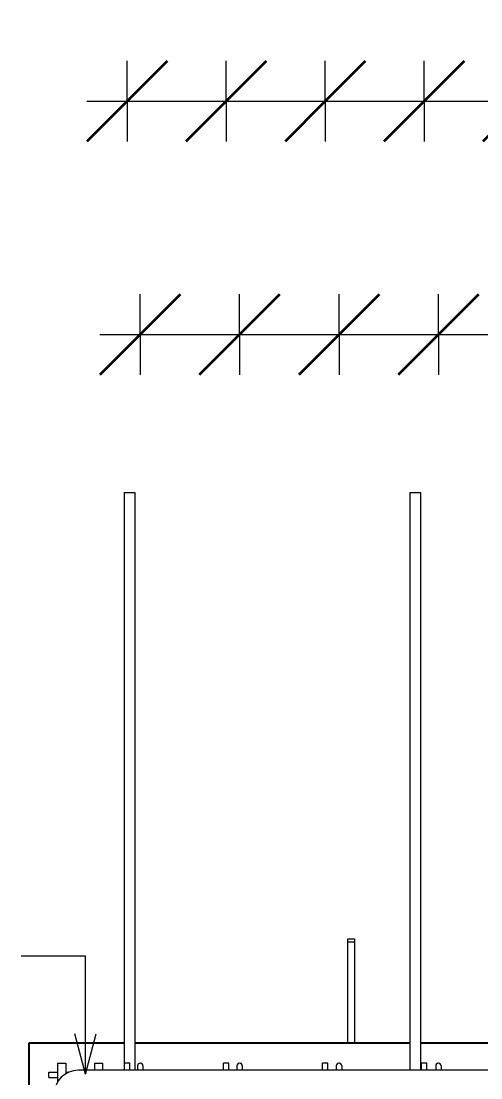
# Model space of a CAD drawing. Header units: millimetres. Extents: x -6138 to 17183, y 2886 to 77066.
# Drawn here: x -4212 to -3528, y 6148 to 7722 of the extents above; entities that cross this region are included whole.
import ezdxf

# ---------------------------------------------------------------- set-up
doc = ezdxf.new("R2010")
doc.units = ezdxf.units.MM
for name, color, linetype, lineweight in [('A-ANNO-DIMS', 211, 'Continuous', 9), ('A-ANNO-DIMS-40', 211, 'Continuous', 9), ('A-GENM', 13, 'Continuous', 18), ('A-WALL', 113, 'Continuous', 25), ('S-RBAR', 171, 'Continuous', 18), ('S-RBAR-IDEN', 171, 'Continuous', 9)]:
    doc.layers.add(name, color=color, linetype=linetype, lineweight=lineweight)
doc.styles.add('Arial', font='arial.ttf', dxfattribs={"height": 80})
doc.styles.add('Nirmala UI', font='Nirmala.ttf', dxfattribs={"height": 95.25})
doc.dimstyles.new('Arc_Length_-_2_5mm_Arial', dxfattribs={"dimscale": 304.8, "dimtxt": 100.546939, "dimasz": 0.393701, "dimexe": 0.19685, "dimexo": 0.0625, "dimgap": 0.229659, "dimtad": 1, "dimdec": 4, "dimzin": 0, "dimdsep": 46, "dimtxsty": 'Arial', "dimblk1": 'OBLIQUE', "dimblk2": 'OBLIQUE', "dimsah": 1, "dimcen": 0.09, "dimdle": 0.19685, "dimazin": 0, "dimtfac": 1, "dimtdec": 4, "dimtix": 1, "dimtmove": 0, "dimatfit": 3, "dimfxl": 0.19685, "dimfxlon": 1, "dimtvp": 1, "dimtolj": 1, "dimtzin": 0, "dimarcsym": 2})
doc.dimstyles.new('Arc_Length_-_2_5mm_Arial_1', dxfattribs={"dimscale": 304.8, "dimtxt": 100.546939, "dimasz": 0.393701, "dimexe": 0.19685, "dimexo": 0.0625, "dimgap": 0.229659, "dimtad": 1, "dimdec": 4, "dimzin": 0, "dimdsep": 46, "dimtxsty": 'Nirmala UI', "dimblk1": 'OBLIQUE', "dimblk2": 'OBLIQUE', "dimsah": 1, "dimcen": 0.09, "dimdle": 0.19685, "dimazin": 0, "dimtfac": 1, "dimtdec": 4, "dimtix": 1, "dimtmove": 0, "dimatfit": 3, "dimfxl": 0.19685, "dimfxlon": 1, "dimtvp": 1, "dimtolj": 1, "dimtzin": 0, "dimarcsym": 2})

# ---------------------------------------------------------------- blocks, each defined once
blk = doc.blocks.new('RR spread anchor face based - RR-SA-2_5-250-614728-Elevation Front 1')
at = {"layer": 'A-GENM'}
for p, q in [((-3725.4, 6350), (-3725.4, 6355)), ((-3725.4, 6355), (-3715.4, 6355)), ((-3725.4, 6199.7), (-3725.4, 6350)), ((-3715.4, 6350), (-3725.4, 6350)), ((-3715.4, 6355), (-3715.4, 6350)), ((-3715.4, 6350), (-3715.4, 6199.7))]:
    blk.add_line(p, q, dxfattribs=at)
blk = doc.blocks.new('DIMBLOCK1-Elevation Front 1')
at = {"layer": 'A-ANNO-DIMS-40', "lineweight": 35}
for p, q in [((-4034.5, 7255.1), (-3974.5, 7315.1)), ((-3886.6, 7255.1), (-3826.6, 7315.1)), ((-4034.5, 7255.1), (-4094.5, 7195.1)), ((-3886.6, 7255.1), (-3946.6, 7195.1))]:
    blk.add_line(p, q, dxfattribs=at)
at = {"layer": 'A-ANNO-DIMS-40'}
for p, q in [((-4034.5, 7255.1), (-4034.5, 7315.1)), ((-3886.6, 7255.1), (-3886.6, 7315.1)), ((-4094.5, 7255.1), (-3886.6, 7255.1)), ((-4034.5, 7255.1), (-4034.5, 7195.1)), ((-3886.6, 7255.1), (-3886.6, 7195.1))]:
    blk.add_line(p, q, dxfattribs=at)
blk = doc.blocks.new('_Oblique')
at = {"color": 0, "linetype": 'ByBlock', "lineweight": -2}
blk.add_line((-0.5, -0.5), (0.5, 0.5), dxfattribs=at)
blk = doc.blocks.new('DIMBLOCK2-Elevation Front 1')
at = {"layer": 'A-ANNO-DIMS-40', "lineweight": 35}
for p, q in [((-3886.6, 7255.1), (-3826.6, 7315.1)), ((-3738.6, 7255.1), (-3678.6, 7315.1)), ((-3886.6, 7255.1), (-3946.6, 7195.1)), ((-3738.6, 7255.1), (-3798.6, 7195.1))]:
    blk.add_line(p, q, dxfattribs=at)
at = {"layer": 'A-ANNO-DIMS-40'}
for p, q in [((-3886.6, 7255.1), (-3886.6, 7315.1)), ((-3738.6, 7255.1), (-3738.6, 7315.1)), ((-3886.6, 7255.1), (-3738.6, 7255.1)), ((-3886.6, 7255.1), (-3886.6, 7195.1)), ((-3738.6, 7255.1), (-3738.6, 7195.1))]:
    blk.add_line(p, q, dxfattribs=at)
blk = doc.blocks.new('DIMBLOCK3-Elevation Front 1')
at = {"layer": 'A-ANNO-DIMS-40', "lineweight": 35}
for p, q in [((-3738.6, 7255.1), (-3678.6, 7315.1)), ((-3590.7, 7255.1), (-3530.7, 7315.1)), ((-3738.6, 7255.1), (-3798.6, 7195.1)), ((-3590.7, 7255.1), (-3650.7, 7195.1))]:
    blk.add_line(p, q, dxfattribs=at)
at = {"layer": 'A-ANNO-DIMS-40'}
for p, q in [((-3738.6, 7255.1), (-3738.6, 7315.1)), ((-3590.7, 7255.1), (-3590.7, 7315.1)), ((-3738.6, 7255.1), (-3590.7, 7255.1)), ((-3738.6, 7255.1), (-3738.6, 7195.1)), ((-3590.7, 7255.1), (-3590.7, 7195.1))]:
    blk.add_line(p, q, dxfattribs=at)
blk = doc.blocks.new('DIMBLOCK4-Elevation Front 1')
at = {"layer": 'A-ANNO-DIMS-40', "lineweight": 35}
for p, q in [((-3590.7, 7255.1), (-3530.7, 7315.1)), ((-3442.8, 7255.1), (-3382.8, 7315.1)), ((-3590.7, 7255.1), (-3650.7, 7195.1)), ((-3442.8, 7255.1), (-3502.8, 7195.1))]:
    blk.add_line(p, q, dxfattribs=at)
at = {"layer": 'A-ANNO-DIMS-40'}
for p, q in [((-3590.7, 7255.1), (-3590.7, 7315.1)), ((-3442.8, 7255.1), (-3442.8, 7315.1)), ((-3590.7, 7255.1), (-3442.8, 7255.1)), ((-3590.7, 7255.1), (-3590.7, 7195.1)), ((-3442.8, 7255.1), (-3442.8, 7195.1))]:
    blk.add_line(p, q, dxfattribs=at)
blk = doc.blocks.new('DIMBLOCK17-Elevation Front 1')
at = {"layer": 'A-ANNO-DIMS-40', "lineweight": 35}
for p, q in [((-4034.5, 7255.1), (-3974.5, 7315.1)), ((-3886.6, 7255.1), (-3826.6, 7315.1)), ((-3738.6, 7255.1), (-3678.6, 7315.1)), ((-3590.7, 7255.1), (-3530.7, 7315.1)), ((-3442.8, 7255.1), (-3382.8, 7315.1)), ((-3294.9, 7255.1), (-3234.9, 7315.1)), ((-3146.9, 7255.1), (-3086.9, 7315.1)), ((-2999, 7255.1), (-2939, 7315.1)), ((-2851.1, 7255.1), (-2791.1, 7315.1)), ((-2703.2, 7255.1), (-2643.2, 7315.1)), ((-2555.2, 7255.1), (-2495.2, 7315.1)), ((-2407.3, 7255.1), (-2347.3, 7315.1)), ((-2259.4, 7255.1), (-2199.4, 7315.1)), ((-2111.5, 7255.1), (-2051.5, 7315.1)), ((-1963.5, 7255.1), (-1903.5, 7315.1)), ((-1815.6, 7255.1), (-1755.6, 7315.1)), ((-1667.7, 7255.1), (-1607.7, 7315.1)), ((-4034.5, 7255.1), (-4094.5, 7195.1)), ((-3886.6, 7255.1), (-3946.6, 7195.1)), ((-3738.6, 7255.1), (-3798.6, 7195.1)), ((-3590.7, 7255.1), (-3650.7, 7195.1)), ((-3442.8, 7255.1), (-3502.8, 7195.1)), ((-3294.9, 7255.1), (-3354.9, 7195.1)), ((-3146.9, 7255.1), (-3206.9, 7195.1)), ((-2999, 7255.1), (-3059, 7195.1)), ((-2851.1, 7255.1), (-2911.1, 7195.1)), ((-2703.2, 7255.1), (-2763.2, 7195.1)), ((-2555.2, 7255.1), (-2615.2, 7195.1)), ((-2407.3, 7255.1), (-2467.3, 7195.1)), ((-2259.4, 7255.1), (-2319.4, 7195.1)), ((-2111.5, 7255.1), (-2171.5, 7195.1)), ((-1963.5, 7255.1), (-2023.5, 7195.1)), ((-1815.6, 7255.1), (-1875.6, 7195.1)), ((-1667.7, 7255.1), (-1727.7, 7195.1))]:
    blk.add_line(p, q, dxfattribs=at)
at = {"layer": 'A-ANNO-DIMS-40'}
for p, q in [((-4034.5, 7255.1), (-4034.5, 7315.1)), ((-3886.6, 7255.1), (-3886.6, 7315.1)), ((-3738.6, 7255.1), (-3738.6, 7315.1)), ((-3590.7, 7255.1), (-3590.7, 7315.1)), ((-3442.8, 7255.1), (-3442.8, 7315.1)), ((-3294.9, 7255.1), (-3294.9, 7315.1)), ((-3146.9, 7255.1), (-3146.9, 7315.1)), ((-2999, 7255.1), (-2999, 7315.1)), ((-2851.1, 7255.1), (-2851.1, 7315.1)), ((-2703.2, 7255.1), (-2703.2, 7315.1)), ((-2555.2, 7255.1), (-2555.2, 7315.1)), ((-2407.3, 7255.1), (-2407.3, 7315.1)), ((-2259.4, 7255.1), (-2259.4, 7315.1)), ((-2111.5, 7255.1), (-2111.5, 7315.1)), ((-1963.5, 7255.1), (-1963.5, 7315.1)), ((-1815.6, 7255.1), (-1815.6, 7315.1)), ((-1667.7, 7255.1), (-1667.7, 7315.1)), ((-4094.5, 7255.1), (-1607.7, 7255.1)), ((-4094.5, 7255.1), (-3886.6, 7255.1)), ((-4034.5, 7255.1), (-4034.5, 7195.1)), ((-3886.6, 7255.1), (-3738.6, 7255.1)), ((-3886.6, 7255.1), (-3886.6, 7195.1)), ((-3738.6, 7255.1), (-3590.7, 7255.1)), ((-3738.6, 7255.1), (-3738.6, 7195.1)), ((-3590.7, 7255.1), (-3442.8, 7255.1)), ((-3590.7, 7255.1), (-3590.7, 7195.1)), ((-3442.8, 7255.1), (-3294.9, 7255.1)), ((-3442.8, 7255.1), (-3442.8, 7195.1)), ((-3294.9, 7255.1), (-3146.9, 7255.1)), ((-3294.9, 7255.1), (-3294.9, 7195.1)), ((-3146.9, 7255.1), (-2999, 7255.1)), ((-3146.9, 7255.1), (-3146.9, 7195.1)), ((-2999, 7255.1), (-2851.1, 7255.1)), ((-2999, 7255.1), (-2999, 7195.1)), ((-2851.1, 7255.1), (-2703.2, 7255.1)), ((-2851.1, 7255.1), (-2851.1, 7195.1)), ((-2703.2, 7255.1), (-2555.2, 7255.1)), ((-2703.2, 7255.1), (-2703.2, 7195.1)), ((-2555.2, 7255.1), (-2407.3, 7255.1)), ((-2555.2, 7255.1), (-2555.2, 7195.1)), ((-2407.3, 7255.1), (-2259.4, 7255.1)), ((-2407.3, 7255.1), (-2407.3, 7195.1)), ((-2259.4, 7255.1), (-2111.5, 7255.1)), ((-2259.4, 7255.1), (-2259.4, 7195.1)), ((-2111.5, 7255.1), (-1963.5, 7255.1)), ((-2111.5, 7255.1), (-2111.5, 7195.1)), ((-1963.5, 7255.1), (-1815.6, 7255.1)), ((-1963.5, 7255.1), (-1963.5, 7195.1)), ((-1815.6, 7255.1), (-1607.7, 7255.1)), ((-1815.6, 7255.1), (-1815.6, 7195.1)), ((-1667.7, 7255.1), (-1667.7, 7195.1))]:
    blk.add_line(p, q, dxfattribs=at)
blk = doc.blocks.new('_None')
blk = doc.blocks.new('DIMBLOCK18-Elevation Front 1')
at = {"layer": 'A-ANNO-DIMS-40', "lineweight": 35}
for p, q in [((-4053.7, 7602.5), (-3993.7, 7662.5)), ((-3906.4, 7602.5), (-3846.4, 7662.5)), ((-4053.7, 7602.5), (-4113.7, 7542.5)), ((-3906.4, 7602.5), (-3966.4, 7542.5))]:
    blk.add_line(p, q, dxfattribs=at)
at = {"layer": 'A-ANNO-DIMS-40'}
for p, q in [((-4053.7, 7602.5), (-4053.7, 7662.5)), ((-3906.4, 7602.5), (-3906.4, 7662.5)), ((-4113.7, 7602.5), (-3906.4, 7602.5)), ((-4053.7, 7602.5), (-4053.7, 7542.5)), ((-3906.4, 7602.5), (-3906.4, 7542.5))]:
    blk.add_line(p, q, dxfattribs=at)
blk = doc.blocks.new('DIMBLOCK19-Elevation Front 1')
at = {"layer": 'A-ANNO-DIMS-40', "lineweight": 35}
for p, q in [((-3906.4, 7602.5), (-3846.4, 7662.5)), ((-3759, 7602.5), (-3699, 7662.5)), ((-3906.4, 7602.5), (-3966.4, 7542.5)), ((-3759, 7602.5), (-3819, 7542.5))]:
    blk.add_line(p, q, dxfattribs=at)
at = {"layer": 'A-ANNO-DIMS-40'}
for p, q in [((-3906.4, 7602.5), (-3906.4, 7662.5)), ((-3759, 7602.5), (-3759, 7662.5)), ((-3906.4, 7602.5), (-3759, 7602.5)), ((-3906.4, 7602.5), (-3906.4, 7542.5)), ((-3759, 7602.5), (-3759, 7542.5))]:
    blk.add_line(p, q, dxfattribs=at)
blk = doc.blocks.new('DIMBLOCK20-Elevation Front 1')
at = {"layer": 'A-ANNO-DIMS-40', "lineweight": 35}
for p, q in [((-3759, 7602.5), (-3699, 7662.5)), ((-3611.7, 7602.5), (-3551.7, 7662.5)), ((-3759, 7602.5), (-3819, 7542.5)), ((-3611.7, 7602.5), (-3671.7, 7542.5))]:
    blk.add_line(p, q, dxfattribs=at)
at = {"layer": 'A-ANNO-DIMS-40'}
for p, q in [((-3759, 7602.5), (-3759, 7662.5)), ((-3611.7, 7602.5), (-3611.7, 7662.5)), ((-3759, 7602.5), (-3611.7, 7602.5)), ((-3759, 7602.5), (-3759, 7542.5)), ((-3611.7, 7602.5), (-3611.7, 7542.5))]:
    blk.add_line(p, q, dxfattribs=at)
blk = doc.blocks.new('DIMBLOCK21-Elevation Front 1')
at = {"layer": 'A-ANNO-DIMS-40', "lineweight": 35}
for p, q in [((-3611.7, 7602.5), (-3551.7, 7662.5)), ((-3464.4, 7602.5), (-3404.4, 7662.5)), ((-3611.7, 7602.5), (-3671.7, 7542.5)), ((-3464.4, 7602.5), (-3524.4, 7542.5))]:
    blk.add_line(p, q, dxfattribs=at)
at = {"layer": 'A-ANNO-DIMS-40'}
for p, q in [((-3611.7, 7602.5), (-3611.7, 7662.5)), ((-3464.4, 7602.5), (-3464.4, 7662.5)), ((-3611.7, 7602.5), (-3464.4, 7602.5)), ((-3611.7, 7602.5), (-3611.7, 7542.5)), ((-3464.4, 7602.5), (-3464.4, 7542.5))]:
    blk.add_line(p, q, dxfattribs=at)
blk = doc.blocks.new('DIMBLOCK34-Elevation Front 1')
at = {"layer": 'A-ANNO-DIMS-40', "lineweight": 35}
for p, q in [((-4053.7, 7602.5), (-3993.7, 7662.5)), ((-3906.4, 7602.5), (-3846.4, 7662.5)), ((-3759, 7602.5), (-3699, 7662.5)), ((-3611.7, 7602.5), (-3551.7, 7662.5)), ((-3464.4, 7602.5), (-3404.4, 7662.5)), ((-3317, 7602.5), (-3257, 7662.5)), ((-3169.7, 7602.5), (-3109.7, 7662.5)), ((-3022.4, 7602.5), (-2962.4, 7662.5)), ((-2875, 7602.5), (-2815, 7662.5)), ((-2727.7, 7602.5), (-2667.7, 7662.5)), ((-2580.3, 7602.5), (-2520.3, 7662.5)), ((-2433, 7602.5), (-2373, 7662.5)), ((-2285.7, 7602.5), (-2225.7, 7662.5)), ((-2138.3, 7602.5), (-2078.3, 7662.5)), ((-1991, 7602.5), (-1931, 7662.5)), ((-1843.6, 7602.5), (-1783.6, 7662.5)), ((-1696.3, 7602.5), (-1636.3, 7662.5)), ((-4053.7, 7602.5), (-4113.7, 7542.5)), ((-3906.4, 7602.5), (-3966.4, 7542.5)), ((-3759, 7602.5), (-3819, 7542.5)), ((-3611.7, 7602.5), (-3671.7, 7542.5)), ((-3464.4, 7602.5), (-3524.4, 7542.5)), ((-3317, 7602.5), (-3377, 7542.5)), ((-3169.7, 7602.5), (-3229.7, 7542.5)), ((-3022.4, 7602.5), (-3082.4, 7542.5)), ((-2875, 7602.5), (-2935, 7542.5)), ((-2727.7, 7602.5), (-2787.7, 7542.5)), ((-2580.3, 7602.5), (-2640.3, 7542.5)), ((-2433, 7602.5), (-2493, 7542.5)), ((-2285.7, 7602.5), (-2345.7, 7542.5)), ((-2138.3, 7602.5), (-2198.3, 7542.5)), ((-1991, 7602.5), (-2051, 7542.5)), ((-1843.6, 7602.5), (-1903.6, 7542.5)), ((-1696.3, 7602.5), (-1756.3, 7542.5))]:
    blk.add_line(p, q, dxfattribs=at)
at = {"layer": 'A-ANNO-DIMS-40'}
for p, q in [((-4053.7, 7602.5), (-4053.7, 7662.5)), ((-3906.4, 7602.5), (-3906.4, 7662.5)), ((-3759, 7602.5), (-3759, 7662.5)), ((-3611.7, 7602.5), (-3611.7, 7662.5)), ((-3464.4, 7602.5), (-3464.4, 7662.5)), ((-3317, 7602.5), (-3317, 7662.5)), ((-3169.7, 7602.5), (-3169.7, 7662.5)), ((-3022.4, 7602.5), (-3022.4, 7662.5)), ((-2875, 7602.5), (-2875, 7662.5)), ((-2727.7, 7602.5), (-2727.7, 7662.5)), ((-2580.3, 7602.5), (-2580.3, 7662.5)), ((-2433, 7602.5), (-2433, 7662.5)), ((-2285.7, 7602.5), (-2285.7, 7662.5)), ((-2138.3, 7602.5), (-2138.3, 7662.5)), ((-1991, 7602.5), (-1991, 7662.5)), ((-1843.6, 7602.5), (-1843.6, 7662.5)), ((-1696.3, 7602.5), (-1696.3, 7662.5)), ((-4113.7, 7602.5), (-1636.3, 7602.5)), ((-4113.7, 7602.5), (-3906.4, 7602.5)), ((-4053.7, 7602.5), (-4053.7, 7542.5)), ((-3906.4, 7602.5), (-3759, 7602.5)), ((-3906.4, 7602.5), (-3906.4, 7542.5)), ((-3759, 7602.5), (-3611.7, 7602.5)), ((-3759, 7602.5), (-3759, 7542.5)), ((-3611.7, 7602.5), (-3464.4, 7602.5)), ((-3611.7, 7602.5), (-3611.7, 7542.5)), ((-3464.4, 7602.5), (-3317, 7602.5)), ((-3464.4, 7602.5), (-3464.4, 7542.5)), ((-3317, 7602.5), (-3169.7, 7602.5)), ((-3317, 7602.5), (-3317, 7542.5)), ((-3169.7, 7602.5), (-3022.4, 7602.5)), ((-3169.7, 7602.5), (-3169.7, 7542.5)), ((-3022.4, 7602.5), (-2875, 7602.5)), ((-3022.4, 7602.5), (-3022.4, 7542.5)), ((-2875, 7602.5), (-2727.7, 7602.5)), ((-2875, 7602.5), (-2875, 7542.5)), ((-2727.7, 7602.5), (-2580.3, 7602.5)), ((-2727.7, 7602.5), (-2727.7, 7542.5)), ((-2580.3, 7602.5), (-2433, 7602.5)), ((-2580.3, 7602.5), (-2580.3, 7542.5)), ((-2433, 7602.5), (-2285.7, 7602.5)), ((-2433, 7602.5), (-2433, 7542.5)), ((-2285.7, 7602.5), (-2138.3, 7602.5)), ((-2285.7, 7602.5), (-2285.7, 7542.5)), ((-2138.3, 7602.5), (-1991, 7602.5)), ((-2138.3, 7602.5), (-2138.3, 7542.5)), ((-1991, 7602.5), (-1843.6, 7602.5)), ((-1991, 7602.5), (-1991, 7542.5)), ((-1843.6, 7602.5), (-1636.3, 7602.5)), ((-1843.6, 7602.5), (-1843.6, 7542.5)), ((-1696.3, 7602.5), (-1696.3, 7542.5))]:
    blk.add_line(p, q, dxfattribs=at)

msp = doc.modelspace()

# ---------------------------------------------------------------- linework, layer by layer
at = {"layer": 'A-WALL'}
for p, q in [((-4058.39395, 6199.75), (-4200.39395, 6199.75)), ((-4200.39395, 6199.75), (-4200.39395, 3269.75)), ((-3633.39395, 6199.75), (-4042.39395, 6199.75)), ((-3133.48994, 6199.75), (-3617.39395, 6199.75))]:
    msp.add_line(p, q, dxfattribs=at)
at = {"layer": 'S-RBAR'}
for p, q in [((-4058.39395, 7019.75), (-4058.39395, 6159.21371)), ((-4058.39395, 7019.75), (-4042.39395, 7019.75)), ((-4042.39395, 7019.75), (-4042.39395, 6159.21371)), ((-3633.39395, 7019.75), (-3633.39395, 6159.21371)), ((-3633.39395, 7019.75), (-3617.39395, 7019.75)), ((-3617.39395, 7019.75), (-3617.39395, 6159.21371)), ((-4157.39395, 6169.75), (-4157.39395, 6141.73642)), ((-4157.39395, 6169.75), (-4145.39395, 6169.75)), ((-4145.39395, 6169.75), (-4145.39395, 6153.79531)), ((-4102.39395, 6169.75), (-4102.39395, 6159.21371)), ((-4102.39395, 6169.75), (-4090.39395, 6169.75)), ((-4090.39395, 6169.75), (-4090.39395, 6159.21371)), ((-4049.72356, 6169.75), (-4057.72356, 6169.75)), ((-4057.72356, 6159.21371), (-4057.72356, 6169.75)), ((-4049.72356, 6159.21371), (-4049.72356, 6169.75)), ((-3902.38511, 6169.75), (-3910.38511, 6169.75)), ((-3910.38511, 6159.21371), (-3910.38511, 6169.75)), ((-3902.38511, 6159.21371), (-3902.38511, 6169.75)), ((-3755.04666, 6169.75), (-3763.04666, 6169.75)), ((-3763.04666, 6159.21371), (-3763.04666, 6169.75)), ((-3755.04666, 6159.21371), (-3755.04666, 6169.75)), ((-3607.70822, 6169.75), (-3615.70822, 6169.75)), ((-3615.70822, 6159.21371), (-3615.70822, 6169.75)), ((-3607.70822, 6159.21371), (-3607.70822, 6169.75)), ((-4170.39395, 6156.3107), (-4157.39395, 6156.3107)), ((-4170.39395, 6148.3107), (-4170.39395, 6156.3107)), ((-4145.39395, 6156.3107), (-4139.98265, 6156.3107)), ((-3510.39395, 6159.21371), (-4126.61812, 6159.21371)), ((-4038.48001, 6165.75), (-4038.48001, 6159.34939)), ((-4030.48001, 6165.75), (-4030.48001, 6159.34939)), ((-3890.5558, 6165.75), (-3890.5558, 6159.34939)), ((-3882.5558, 6165.75), (-3882.5558, 6159.34939)), ((-3742.63159, 6165.75), (-3742.63159, 6159.34939)), ((-3734.63159, 6165.75), (-3734.63159, 6159.34939)), ((-3594.70738, 6165.75), (-3594.70738, 6159.34939)), ((-3586.70738, 6165.75), (-3586.70738, 6159.34939)), ((-4170.39395, 6148.3107), (-4157.39395, 6148.3107))]:
    msp.add_line(p, q, dxfattribs=at)
for centre, radius, start, end in [((-4034.48001, 6165.75), 4, 0, 180), ((-4034.48001, 6165.75), 4, 35.59313854, 75), ((-3886.5558, 6165.75), 4, 0, 180), ((-3886.5558, 6165.75), 4, 105, 144.40686146), ((-3886.5558, 6165.75), 4, 35.59313854, 75), ((-3738.63159, 6165.75), 4, 0, 180), ((-3738.63159, 6165.75), 4, 105, 144.40686146), ((-3738.63159, 6165.75), 4, 35.59313854, 75), ((-3590.70738, 6165.75), 4, 0, 180), ((-3590.70738, 6165.75), 4, 105, 144.40686146), ((-3590.70738, 6165.75), 4, 35.59313854, 75), ((-4126.61812, 6123.21371), 36, 90, 180), ((-4034.48001, 6165.75), 4, 112.1431475, 144.40686146), ((-4034.48001, 6165.75), 4, 0, 15), ((-3886.5558, 6165.75), 4, 0, 15), ((-3738.63159, 6165.75), 4, 0, 15), ((-3590.70738, 6165.75), 4, 0, 15)]:
    msp.add_arc(centre, radius, start, end, dxfattribs=at)
at = {"layer": 'S-RBAR-IDEN'}
for p, q in [((-4115.94843, 6329.14311), (-4211.68643, 6329.14311)), ((-4115.94843, 6153.62345), (-4115.94843, 6329.14311)), ((-4115.94843, 6153.62345), (-4132.02539, 6213.62345)), ((-4115.94843, 6153.62345), (-4099.87148, 6213.62345))]:
    msp.add_line(p, q, dxfattribs=at)

# ---------------------------------------------------------------- block references
at = {"layer": 'A-GENM'}
msp.add_blockref('RR spread anchor face based - RR-SA-2_5-250-614728-Elevation Front 1', (0, 0), dxfattribs=at)

# ---------------------------------------------------------------- dimensions: what is measured, and where the dimension line sits
at = {"layer": 'A-ANNO-DIMS'}
for base, p1, p2, text, dimstyle, override, picture, middle in [((-1696.3084, 7602.47692), (-4053.72356, 7542.47692), (-1696.3084, 7542.47692), '2357', 'Arc_Length_-_2_5mm_Arial_1', {"dimpost": '<>', "dimblk1": 'None', "dimblk2": 'None', "dimsah": 1, "dimfxl": 2357.415156}, 'DIMBLOCK34-Elevation Front 1', (-2875.01598, 7721.72928)), ((-3906.38511, 7602.47692), (-4053.72356, 7542.47692), (-3906.38511, 7542.47692), ' ', 'Arc_Length_-_2_5mm_Arial_1', {"dimpost": '<>', "dimfxl": 147.338447}, 'DIMBLOCK18-Elevation Front 1', (-3980.05434, 7602.47692)), ((-3759.04666, 7602.47692), (-3906.38511, 7542.47692), (-3759.04666, 7542.47692), ' ', 'Arc_Length_-_2_5mm_Arial_1', {"dimpost": '<>', "dimfxl": 147.338447}, 'DIMBLOCK19-Elevation Front 1', (-3832.71589, 7602.47692)), ((-3611.70822, 7602.47692), (-3759.04666, 7542.47692), (-3611.70822, 7542.47692), ' ', 'Arc_Length_-_2_5mm_Arial_1', {"dimpost": '<>', "dimfxl": 147.338447}, 'DIMBLOCK20-Elevation Front 1', (-3685.37744, 7602.47692)), ((-3464.36977, 7602.47692), (-3611.70822, 7542.47692), (-3464.36977, 7542.47692), ' ', 'Arc_Length_-_2_5mm_Arial_1', {"dimpost": '<>', "dimfxl": 147.338447}, 'DIMBLOCK21-Elevation Front 1', (-3538.03899, 7602.47692)), ((-1667.69263, 7255.14759), (-4034.48001, 7195.14759), (-1667.69263, 7195.14759), '2367', 'Arc_Length_-_2_5mm_Arial', {"dimpost": '<>', "dimblk1": 'None', "dimblk2": 'None', "dimsah": 1, "dimfxl": 2366.787375}, 'DIMBLOCK17-Elevation Front 1', (-2851.08632, 7366.02071)), ((-3886.5558, 7255.14759), (-4034.48001, 7195.14759), (-3886.5558, 7195.14759), ' ', 'Arc_Length_-_2_5mm_Arial', {"dimpost": '<>', "dimfxl": 147.924211}, 'DIMBLOCK1-Elevation Front 1', (-3960.5179, 7255.14759)), ((-3738.63159, 7255.14759), (-3886.5558, 7195.14759), (-3738.63159, 7195.14759), ' ', 'Arc_Length_-_2_5mm_Arial', {"dimpost": '<>', "dimfxl": 147.924211}, 'DIMBLOCK2-Elevation Front 1', (-3812.59369, 7255.14759)), ((-3590.70738, 7255.14759), (-3738.63159, 7195.14759), (-3590.70738, 7195.14759), ' ', 'Arc_Length_-_2_5mm_Arial', {"dimpost": '<>', "dimfxl": 147.924211}, 'DIMBLOCK3-Elevation Front 1', (-3664.66948, 7255.14759)), ((-3442.78317, 7255.14759), (-3590.70738, 7195.14759), (-3442.78317, 7195.14759), ' ', 'Arc_Length_-_2_5mm_Arial', {"dimpost": '<>', "dimfxl": 147.924211}, 'DIMBLOCK4-Elevation Front 1', (-3516.74527, 7255.14759))]:
    dim = msp.add_linear_dim(base=base, p1=p1, p2=p2, text=text, dimstyle=dimstyle, override=override, dxfattribs=at)
    dim.commit()
    dim.dimension.update_dxf_attribs({"geometry": picture, "text_midpoint": middle})

doc.saveas('drawing.dxf')
